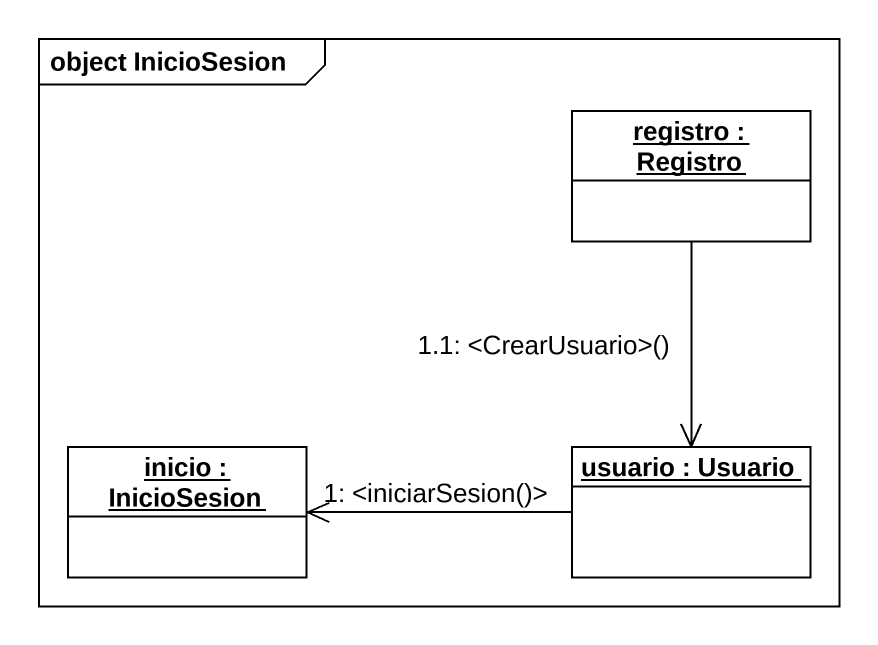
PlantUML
@startuml
mainframe object InicioSesion
hide circle
hide empty members
object "registro : Registro" as registro
object "inicio : InicioSesion" as inicio
object "usuario : Usuario" as usuario
usuario -left-> inicio : 1: <iniciarSesion()>
registro --> usuario : 1.1: <CrearUsuario>()
@enduml
